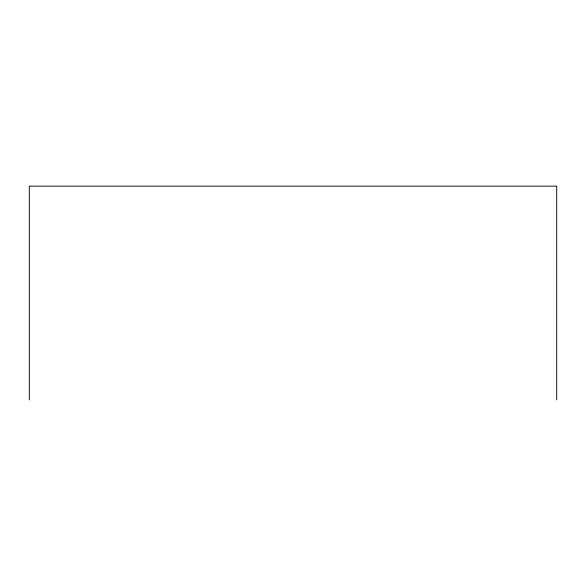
<?xml version="1.0" encoding="UTF-8"?>
<svg xmlns="http://www.w3.org/2000/svg" width="586" height="586" viewBox="0 0 586 586"><rect width="100%" height="100%" fill="white"/><g stroke="black" fill="none" stroke-linecap="round" stroke-linejoin="round"><path stroke-width="0.88" d="M556.7 399.85L556.7 186.15L29.3 186.15L29.3 399.85"/></g></svg>
